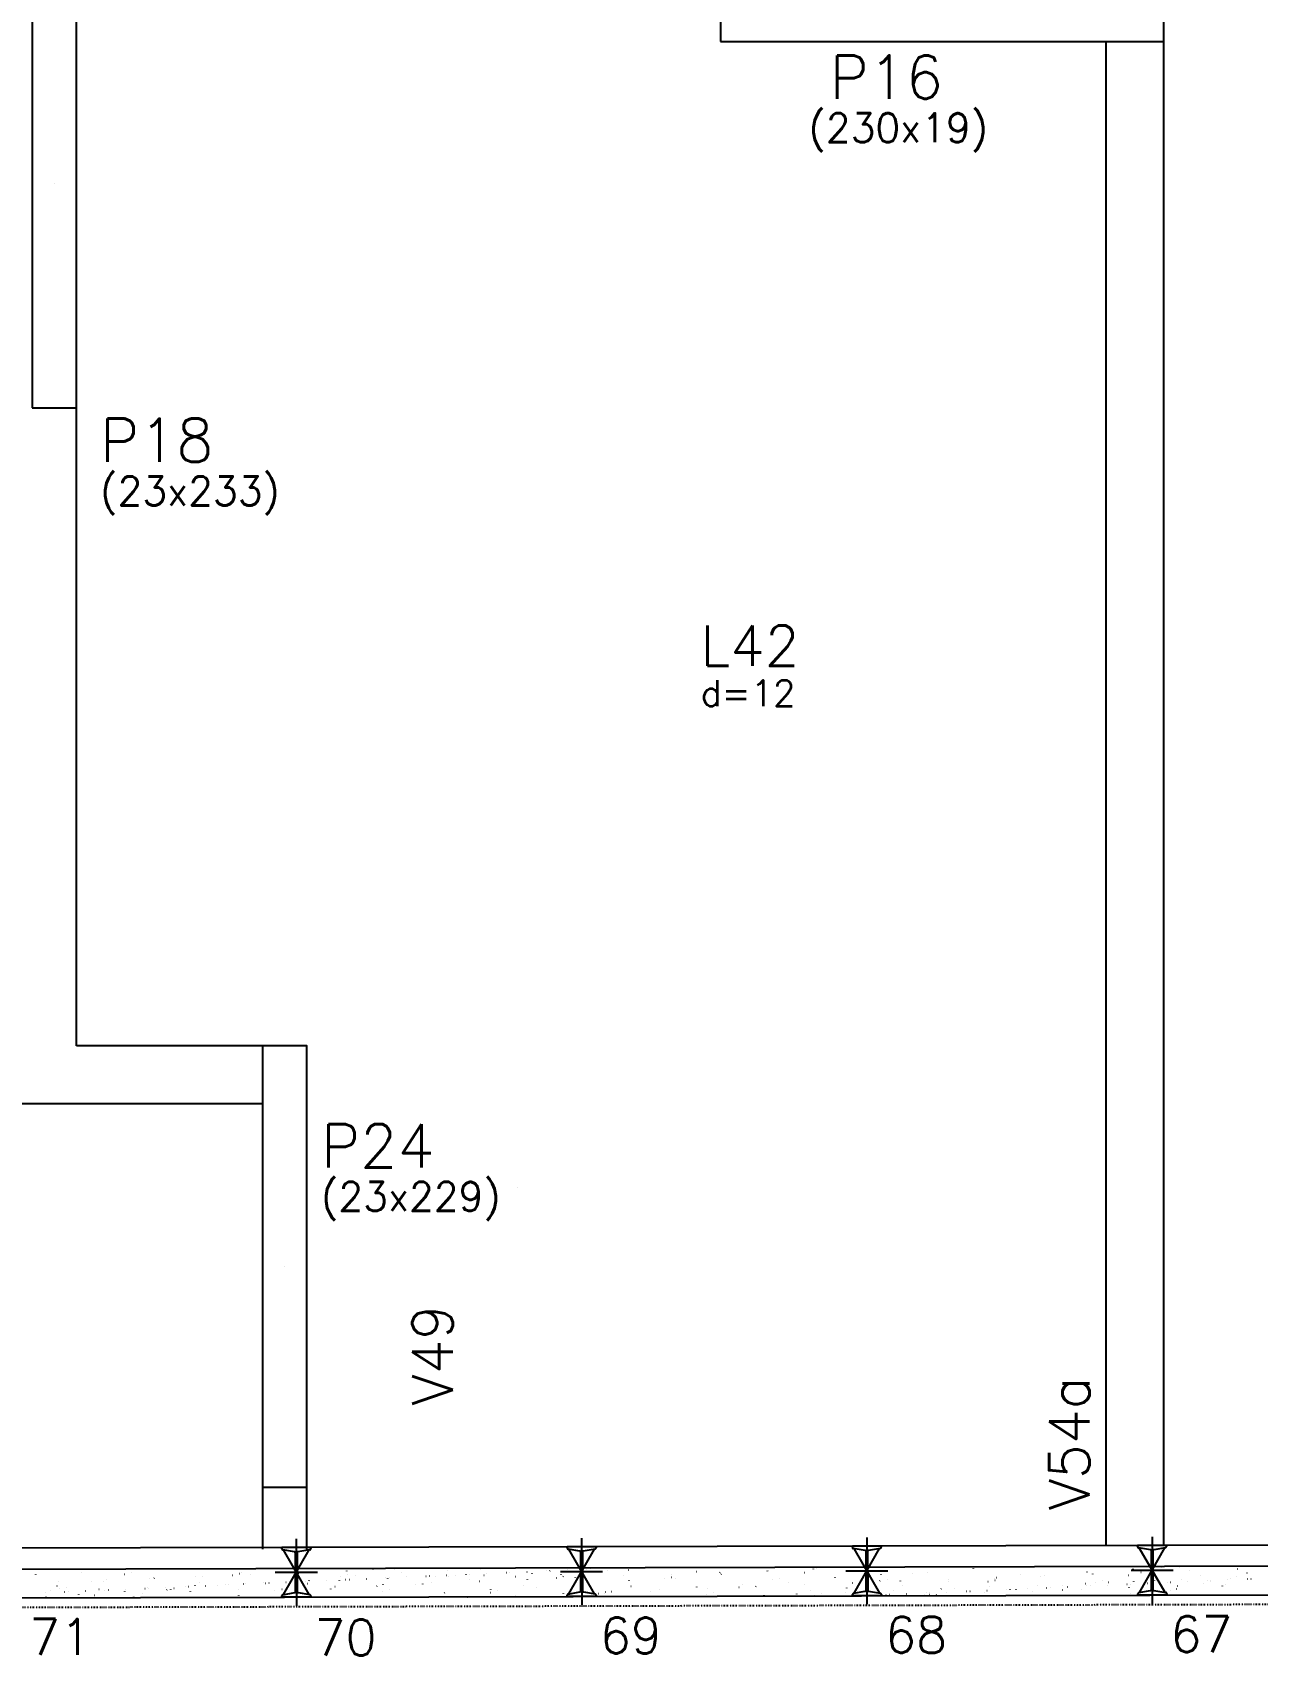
# Model space of a CAD drawing. Extents: x -40810 to 33675, y -2018 to 21213.
# Drawn here: x 25339 to 25974, y -372 to 470 of the extents above; entities that cross this region are included whole.
import ezdxf

# ---------------------------------------------------------------- set-up
doc = ezdxf.new("R2010")
doc.units = 0
doc.linetypes.add('ESTILO_TQS_0003', pattern=[1.5, 0.5, -0.4, 0.1, -0.5])
doc.layers.get('0').update_dxf_attribs({"color": 1, "lineweight": 9})
for name, color, linetype in [('1', 5, 'Continuous'), ('12', 3, 'Continuous'), ('13', 7, 'Continuous'), ('19', 5, 'Continuous'), ('24', 5, 'ESTILO_TQS_0003'), ('242', 3, 'Continuous'), ('3', 2, 'Continuous'), ('49', 20, 'Continuous'), ('51', 6, 'Continuous'), ('52', 21, 'Continuous'), ('8', 5, 'Continuous'), ('9', 3, 'Continuous')]:
    doc.layers.add(name, color=color, linetype=linetype)
doc.styles.get("Standard").update_dxf_attribs({"font": 'romans.shx', "width": 0.8})

# ---------------------------------------------------------------- blocks, each defined once
blk = doc.blocks.new('_H9EFD498501-001')
for p, q in [((2076.325411, 194.441121), (2076.3352, 194.515479)), ((2100.163827, 195.43307), (2100.173617, 195.507428)), ((2122.437876, 194.754505), (2122.511099, 194.770738)), ((2126.098986, 195.566154), (2126.172209, 195.582387)), ((2162.779455, 193.656824), (2162.825112, 193.716326)), ((2178.419204, 194.274709), (2178.492426, 194.290942)), ((2182.080314, 195.086358), (2182.153536, 195.102591)), ((2183.192021, 195.819017), (2183.201811, 195.893376)), ((2187.746494, 194.568813), (2187.792151, 194.628315)), ((2207.103858, 197.368654), (2207.113648, 197.443012)), ((2212.713533, 195.480802), (2212.75919, 195.540304)), ((2234.400532, 193.794913), (2234.473754, 193.811146)), ((2237.680572, 196.392792), (2237.726229, 196.452293)), ((2238.061642, 194.606561), (2238.134864, 194.622794)), ((2242.205589, 193.874566), (2242.215378, 193.948925)), ((2251.241638, 197.528496), (2251.31486, 197.544729)), ((2262.647611, 197.304781), (2262.693268, 197.364282)), ((2266.117426, 195.424202), (2266.127215, 195.498561)), ((2278.742651, 193.774469), (2278.81758, 193.777741)), ((2280.615866, 193.856255), (2280.690795, 193.859527)), ((2289.457443, 194.242287), (2289.532372, 194.245558)), ((2289.955842, 196.416151), (2289.965631, 196.490509)), ((2294.04297, 194.126765), (2294.116192, 194.142998)), ((2299.572806, 194.683933), (2299.647735, 194.687205)), ((2301.446022, 194.76572), (2301.52095, 194.768991)), ((2307.222966, 197.0487), (2307.296188, 197.064933)), ((2308.837807, 194.249636), (2308.883464, 194.309137)), ((2310.287599, 195.151751), (2310.362527, 195.155023)), ((2320.402962, 195.593398), (2320.47789, 195.596669)), ((2322.276177, 195.675184), (2322.351106, 195.678455)), ((2331.117754, 196.061215), (2331.192683, 196.064487)), ((2333.804846, 195.161625), (2333.850503, 195.221127)), ((2341.233117, 196.502862), (2341.308046, 196.506133)), ((2343.106333, 196.584648), (2343.181261, 196.58792)), ((2348.969409, 194.4717), (2348.979199, 194.546058)), ((2351.947909, 196.97068), (2352.022838, 196.973951)), ((2358.771885, 196.073614), (2358.817542, 196.133116)), ((2362.063273, 197.412326), (2362.138201, 197.415597)), ((2363.204294, 196.568904), (2363.277516, 196.585137)), ((2363.936488, 197.494112), (2364.011417, 197.497384)), ((2372.778065, 197.880144), (2372.852993, 197.883415)), ((2372.984036, 196.802099), (2372.993825, 196.876457)), ((2381.341925, 193.861775), (2381.387583, 193.921276)), ((2383.738924, 196.985603), (2383.784581, 197.045105)), ((2406.308965, 194.773764), (2406.354622, 194.833265)), ((2408.705963, 197.897593), (2408.75162, 197.957094)), ((2419.185622, 196.089108), (2419.258844, 196.105341)), ((2431.276004, 195.685753), (2431.321661, 195.745254)), ((2431.997603, 194.857648), (2432.007393, 194.932006)), ((2455.909441, 196.407284), (2455.91923, 196.481642)), ((2456.243043, 196.597742), (2456.2887, 196.657244)), ((2475.16695, 195.609312), (2475.240172, 195.625545)), ((2479.747857, 197.399232), (2479.757646, 197.473591)), ((2481.210082, 197.509731), (2481.255739, 197.569233)), ((2506.177121, 198.42172), (2506.222778, 198.481222)), ((2514.923008, 194.462833), (2514.932797, 194.537191)), ((2531.148278, 195.129516), (2531.2215, 195.145749)), ((2538.761424, 195.454781), (2538.771214, 195.529139)), ((2562.776051, 197.78518), (2562.78584, 197.859539)), ((2587.129605, 194.64972), (2587.202828, 194.665953)), ((2599.790253, 193.917971), (2599.83591, 193.977473)), ((2604.336823, 198.464468), (2604.410045, 198.480701)), ((2621.789618, 195.840729), (2621.799408, 195.915087)), ((2624.757292, 194.829961), (2624.802949, 194.889462)), ((2643.110933, 194.169924), (2643.184156, 194.186157)), ((2645.701455, 197.390365), (2645.711245, 197.464724)), ((2649.724331, 195.74195), (2649.769988, 195.801451)), ((2660.31815, 197.984672), (2660.391373, 198.000905)), ((2663.979261, 198.79632), (2664.052483, 198.812553)), ((2669.539872, 198.382314), (2669.549661, 198.456672)), ((2674.69137, 196.653939), (2674.737027, 196.71344)), ((2680.803186, 193.896278), (2680.812975, 193.970636)), ((2699.658409, 197.565928), (2699.704066, 197.62543)), ((2704.715023, 195.445914), (2704.724812, 195.520272)), ((2084.134455, 186.041734), (2084.180112, 186.101235)), ((2087.412515, 188.616634), (2087.422304, 188.690993)), ((2087.878338, 190.920857), (2087.923995, 190.980358)), ((2088.389553, 187.206174), (2088.462775, 187.222407)), ((2091.271252, 185.589291), (2091.346181, 185.592563)), ((2092.050663, 188.017822), (2092.123885, 188.034055)), ((2093.144468, 185.671077), (2093.219396, 185.674349)), ((2101.986044, 186.057109), (2102.060973, 186.06038)), ((2105.230659, 190.939757), (2105.303881, 190.95599)), ((2109.101494, 186.953723), (2109.147151, 187.013224)), ((2111.427141, 190.947033), (2111.436931, 191.021392)), ((2112.101408, 186.498755), (2112.176336, 186.502027)), ((2112.845377, 191.832846), (2112.891034, 191.892347)), ((2113.974623, 186.580542), (2114.049552, 186.583813)), ((2122.587666, 185.680234), (2122.597455, 185.754593)), ((2122.8162, 186.966573), (2122.891128, 186.969845)), ((2132.931563, 187.40822), (2133.006492, 187.411491)), ((2134.068533, 187.865712), (2134.11419, 187.925213)), ((2134.804778, 187.490006), (2134.879707, 187.493277)), ((2135.338978, 192.49667), (2135.348768, 192.571028)), ((2137.812416, 192.744835), (2137.858073, 192.804336)), ((2143.646355, 187.876037), (2143.721284, 187.879309)), ((2144.370881, 186.726377), (2144.444103, 186.74261)), ((2146.426082, 186.672183), (2146.435871, 186.746541)), ((2148.031991, 187.538026), (2148.105213, 187.554259)), ((2153.761718, 188.317684), (2153.836647, 188.320955)), ((2155.634934, 188.39947), (2155.709863, 188.402742)), ((2156.638574, 185.653872), (2156.684231, 185.713374)), ((2159.035572, 188.777701), (2159.081229, 188.837203)), ((2159.177395, 193.488618), (2159.187184, 193.562977)), ((2161.211987, 190.459961), (2161.285209, 190.476194)), ((2164.476511, 188.785502), (2164.551439, 188.788773)), ((2170.440709, 189.002582), (2170.450498, 189.076941)), ((2174.591874, 189.227148), (2174.666803, 189.230419)), ((2176.465089, 189.308934), (2176.540018, 189.312206)), ((2181.605613, 186.565861), (2181.65127, 186.625363)), ((2184.002611, 189.68969), (2184.048268, 189.749192)), ((2185.306666, 189.694966), (2185.381595, 189.698237)), ((2194.352546, 190.552218), (2194.362335, 190.626577)), ((2195.422029, 190.136612), (2195.496958, 190.139884)), ((2197.295245, 190.218399), (2197.370173, 190.22167)), ((2200.352209, 186.246581), (2200.425431, 186.262814)), ((2204.013319, 187.05823), (2204.086541, 187.074463)), ((2206.136822, 190.60443), (2206.21175, 190.607702)), ((2206.572652, 187.477851), (2206.618309, 187.537352)), ((2208.96965, 190.601679), (2209.015307, 190.661181)), ((2216.252185, 191.046076), (2216.327113, 191.049348)), ((2217.193315, 189.980165), (2217.266537, 189.996398)), ((2218.1254, 191.127863), (2218.200329, 191.131134)), ((2218.190962, 191.544167), (2218.200751, 191.618525)), ((2226.966977, 191.513894), (2227.041906, 191.517166)), ((2229.454276, 187.058131), (2229.464065, 187.132489)), ((2231.539691, 188.38984), (2231.585348, 188.449341)), ((2233.936689, 191.513669), (2233.982347, 191.57317)), ((2237.08234, 191.955541), (2237.157269, 191.958812)), ((2238.955556, 192.037327), (2239.030484, 192.040598)), ((2247.797132, 192.423359), (2247.872061, 192.42663)), ((2253.366113, 188.607767), (2253.375903, 188.682126)), ((2256.333537, 185.766785), (2256.406759, 185.783018)), ((2256.50673, 189.301829), (2256.552387, 189.36133)), ((2257.912496, 192.865005), (2257.987424, 192.868276)), ((2258.903728, 192.425658), (2258.949386, 192.485159)), ((2259.785711, 192.946791), (2259.86064, 192.950063)), ((2259.994647, 186.578434), (2260.067869, 186.594667)), ((2268.627288, 193.332823), (2268.702216, 193.336094)), ((2273.174643, 189.500369), (2273.247865, 189.516602)), ((2277.204529, 189.599716), (2277.214319, 189.674074)), ((2281.473769, 190.213818), (2281.519426, 190.27332)), ((2283.870767, 193.337647), (2283.916425, 193.397148)), ((2290.38186, 193.315117), (2290.455082, 193.33135)), ((2301.219156, 191.930115), (2301.228945, 192.004473)), ((2306.440808, 191.125807), (2306.486465, 191.185309)), ((2312.314865, 185.286989), (2312.388087, 185.303222)), ((2312.379681, 186.663316), (2312.38947, 186.737674)), ((2315.975975, 186.098638), (2316.049197, 186.114871)), ((2325.130993, 193.479751), (2325.140783, 193.55411)), ((2329.155971, 189.020573), (2329.229193, 189.036805)), ((2331.407847, 192.037796), (2331.453505, 192.097298)), ((2336.218097, 187.655264), (2336.227886, 187.729623)), ((2346.363188, 192.835321), (2346.43641, 192.851554)), ((2350.024298, 193.646969), (2350.09752, 193.663202)), ((2356.374886, 192.949786), (2356.420544, 193.009287)), ((2360.232723, 189.985664), (2360.242513, 190.060022)), ((2371.957302, 185.618842), (2372.030525, 185.635075)), ((2375.086902, 185.710069), (2375.132559, 185.769571)), ((2384.144561, 191.5353), (2384.15435, 191.609658)), ((2385.137299, 188.540776), (2385.210521, 188.557009)), ((2395.231664, 185.710813), (2395.241454, 185.785171)), ((2400.053941, 186.622058), (2400.099598, 186.68156)), ((2402.344516, 192.355525), (2402.417738, 192.371758)), ((2406.005626, 193.167173), (2406.078848, 193.183406)), ((2407.982977, 192.527248), (2407.992766, 192.601607)), ((2419.246291, 188.041212), (2419.25608, 188.115571)), ((2425.02098, 187.534047), (2425.066637, 187.593549)), ((2441.118626, 188.06098), (2441.191849, 188.077213)), ((2443.158128, 189.590849), (2443.167917, 189.665207)), ((2449.988019, 188.446037), (2450.033676, 188.505538)), ((2458.325844, 191.875729), (2458.399066, 191.891962)), ((2461.986954, 192.687377), (2462.060176, 192.70361)), ((2466.996544, 190.582797), (2467.006334, 190.657155)), ((2474.955058, 189.358026), (2475.000715, 189.417527)), ((2478.259858, 186.096761), (2478.269648, 186.171119)), ((2491.011171, 192.913196), (2491.02096, 192.987555)), ((2496.178214, 185.390892), (2496.223871, 185.450393)), ((2497.099954, 187.581184), (2497.173177, 187.597417)), ((2499.922097, 190.270015), (2499.967754, 190.329516)), ((2502.171695, 187.646397), (2502.181485, 187.720756)), ((2514.307171, 191.395932), (2514.380394, 191.412165)), ((2517.968282, 192.207581), (2518.041504, 192.223814)), ((2521.145253, 186.302881), (2521.19091, 186.362382)), ((2524.889136, 191.182004), (2524.934793, 191.241505)), ((2526.010112, 188.638346), (2526.019901, 188.712704)), ((2546.112292, 187.21487), (2546.157949, 187.274372)), ((2548.961647, 185.468351), (2549.036576, 185.471622)), ((2549.856175, 192.093993), (2549.901832, 192.153495)), ((2550.024738, 190.968745), (2550.034528, 191.043103)), ((2553.081282, 187.101388), (2553.154504, 187.117621)), ((2559.077011, 185.909997), (2559.151939, 185.913268)), ((2560.950226, 185.991783), (2561.025155, 185.995055)), ((2561.185263, 185.701946), (2561.195052, 185.776304)), ((2569.791803, 186.377815), (2569.866731, 186.381086)), ((2570.288499, 190.916136), (2570.361722, 190.932369)), ((2571.079331, 188.126859), (2571.124988, 188.186361)), ((2573.936575, 192.518381), (2573.946365, 192.59274)), ((2573.949609, 191.727785), (2574.022832, 191.744018)), ((2574.823214, 193.005982), (2574.868871, 193.065484)), ((2579.907166, 186.819461), (2579.982095, 186.822733)), ((2581.780382, 186.901247), (2581.85531, 186.904519)), ((2585.023679, 186.693895), (2585.033469, 186.768253)), ((2590.621958, 187.287279), (2590.696887, 187.29055)), ((2593.649372, 185.91502), (2593.695029, 185.974521)), ((2596.04637, 189.038848), (2596.092027, 189.09835)), ((2597.774992, 193.51033), (2597.784781, 193.584688)), ((2600.737322, 187.728925), (2600.81225, 187.732197)), ((2602.610537, 187.810712), (2602.685466, 187.813983)), ((2609.038306, 189.024294), (2609.048095, 189.098652)), ((2609.06261, 186.621592), (2609.135832, 186.637825)), ((2611.452114, 188.196743), (2611.527042, 188.200015)), ((2618.616411, 186.827009), (2618.662068, 186.88651)), ((2621.013409, 189.950838), (2621.059067, 190.010339)), ((2621.567477, 188.63839), (2621.642406, 188.641661)), ((2623.440692, 188.720176), (2623.515621, 188.723447)), ((2626.269827, 190.43634), (2626.343049, 190.452573)), ((2629.930937, 191.247989), (2630.004159, 191.264222)), ((2632.282269, 189.106207), (2632.357198, 189.109479)), ((2632.950143, 190.57393), (2632.959932, 190.648288)), ((2642.397632, 189.547854), (2642.472561, 189.551125)), ((2643.58345, 187.738998), (2643.629107, 187.798499)), ((2644.270848, 189.62964), (2644.345776, 189.632912)), ((2645.980448, 190.862827), (2646.026106, 190.922328)), ((2653.112425, 190.015672), (2653.187353, 190.018943)), ((2656.788559, 191.565878), (2656.798349, 191.640237)), ((2663.227788, 190.457318), (2663.302716, 190.460589)), ((2665.043938, 186.141796), (2665.11716, 186.158029)), ((2665.101003, 190.539104), (2665.175932, 190.542376)), ((2668.051873, 187.079842), (2668.061663, 187.154201)), ((2668.550489, 188.650987), (2668.596146, 188.710489)), ((2670.947487, 191.774816), (2670.993145, 191.834317)), ((2673.94258, 190.925136), (2674.017509, 190.928407)), ((2682.251155, 189.956544), (2682.324377, 189.972777)), ((2684.057943, 191.366782), (2684.132872, 191.370054)), ((2685.912265, 190.768193), (2685.985487, 190.784426)), ((2685.931159, 191.448569), (2686.006087, 191.45184)), ((2691.96371, 188.629479), (2691.9735, 188.703837)), ((2693.517528, 189.562976), (2693.563185, 189.622478)), ((2694.772735, 191.8346), (2694.847664, 191.837872)), ((2695.914527, 192.686805), (2695.960184, 192.746306)), ((2699.092261, 193.690128), (2699.165483, 193.70636)), ((2704.888099, 192.276246), (2704.963027, 192.279518)), ((2706.761314, 192.358033), (2706.836243, 192.361304)), ((2074.748099, 182.460251), (2074.748099, 182.460251)), ((2074.748099, 182.460251), (2074.748099, 182.460251)), ((2081.155889, 185.147645), (2081.230818, 185.150916)), ((2081.398724, 182.476459), (2081.398724, 182.476459)), ((2081.398724, 182.476459), (2081.398724, 182.476459)), ((2081.737457, 182.917905), (2081.783114, 182.977406)), ((2086.605816, 182.489149), (2086.605816, 182.489149)), ((2098.463532, 182.518048), (2098.463532, 182.518048)), ((2098.463532, 182.518048), (2098.463532, 182.518048)), ((2098.463532, 182.518048), (2098.463532, 182.518048)), ((2098.675828, 184.130598), (2098.685618, 184.204957)), ((2105.711435, 182.535712), (2105.711435, 182.535712)), ((2105.711435, 182.535712), (2105.711435, 182.535712)), ((2106.704496, 183.829894), (2106.750153, 183.889396)), ((2110.321249, 182.546947), (2110.321249, 182.546947)), ((2110.321249, 182.546947), (2110.321249, 182.546947)), ((2110.321249, 182.546947), (2110.321249, 182.546947)), ((2122.178965, 182.575846), (2122.178965, 182.575846)), ((2122.178965, 182.575846), (2122.178965, 182.575846)), ((2125.687613, 182.584397), (2125.687613, 182.584397)), ((2125.687613, 182.584397), (2125.687613, 182.584397)), ((2127.163664, 182.911629), (2127.236886, 182.927862)), ((2130.024147, 182.594965), (2130.024147, 182.594965)), ((2130.024147, 182.594965), (2130.024147, 182.594965)), ((2131.671535, 184.741883), (2131.717192, 184.801385)), ((2134.036682, 182.604744), (2134.036682, 182.604744)), ((2134.036682, 182.604744), (2134.036682, 182.604744)), ((2145.894398, 182.633643), (2145.894398, 182.633643)), ((2154.336859, 182.654218), (2154.336859, 182.654218)), ((2154.336859, 182.654218), (2154.336859, 182.654218)), ((2157.752114, 182.662542), (2157.752114, 182.662542)), ((2169.609831, 182.69144), (2169.609831, 182.69144)), ((2169.609831, 182.69144), (2169.609831, 182.69144)), ((2169.609831, 182.69144), (2169.609831, 182.69144)), ((2178.64957, 182.713471), (2178.64957, 182.713471)), ((2178.64957, 182.713471), (2178.64957, 182.713471)), ((2181.467547, 182.720339), (2181.467547, 182.720339)), ((2181.467547, 182.720339), (2181.467547, 182.720339)), ((2181.601233, 183.735783), (2181.611023, 183.810142)), ((2184.479469, 182.72768), (2184.479469, 182.72768)), ((2184.479469, 182.72768), (2184.479469, 182.72768)), ((2184.479469, 182.72768), (2184.479469, 182.72768)), ((2193.325264, 182.749238), (2193.325264, 182.749238)), ((2193.325264, 182.749238), (2193.325264, 182.749238)), ((2202.962282, 182.772724), (2202.962282, 182.772724)), ((2202.962282, 182.772724), (2202.962282, 182.772724)), ((2205.18298, 182.778137), (2205.18298, 182.778137)), ((2205.439649, 184.727732), (2205.449439, 184.80209)), ((2217.040697, 182.807035), (2217.040697, 182.807035)), ((2227.274994, 182.831978), (2227.274994, 182.831978)), ((2227.274994, 182.831978), (2227.274994, 182.831978)), ((2228.898413, 182.835934), (2228.898413, 182.835934)), ((2228.898413, 182.835934), (2228.898413, 182.835934)), ((2228.898413, 182.835934), (2228.898413, 182.835934)), ((2240.75613, 182.864833), (2240.75613, 182.864833)), ((2240.75613, 182.864833), (2240.75613, 182.864833)), ((2240.75613, 182.864833), (2240.75613, 182.864833)), ((2243.271325, 182.870963), (2243.271325, 182.870963)), ((2243.271325, 182.870963), (2243.271325, 182.870963)), ((2243.271325, 182.870963), (2243.271325, 182.870963)), ((2251.587705, 182.891231), (2251.587705, 182.891231)), ((2251.587705, 182.891231), (2251.587705, 182.891231)), ((2252.613846, 182.893731), (2252.613846, 182.893731)), ((2252.613846, 182.893731), (2252.613846, 182.893731)), ((2264.471563, 182.92263), (2264.471563, 182.92263)), ((2264.471563, 182.92263), (2264.471563, 182.92263)), ((2275.900417, 182.950484), (2275.900417, 182.950484)), ((2275.900417, 182.950484), (2275.900417, 182.950484)), ((2276.329279, 182.951529), (2276.329279, 182.951529)), ((2288.186995, 182.980428), (2288.186995, 182.980428)), ((2288.186995, 182.980428), (2288.186995, 182.980428)), ((2288.186995, 182.980428), (2288.186995, 182.980428)), ((2288.467843, 185.11368), (2288.477633, 185.188038)), ((2300.044712, 183.009326), (2300.044712, 183.009326)), ((2300.044712, 183.009326), (2300.044712, 183.009326)), ((2300.044712, 183.009326), (2300.044712, 183.009326)), ((2300.213128, 183.009737), (2300.231442, 183.033603)), ((2300.213128, 183.009737), (2300.213128, 183.009737)), ((2302.063181, 183.014246), (2302.063181, 183.014246)), ((2302.063181, 183.014246), (2302.063181, 183.014246)), ((2302.063181, 183.014246), (2302.063181, 183.014246)), ((2311.902428, 183.038225), (2311.902428, 183.038225)), ((2311.902428, 183.038225), (2311.902428, 183.038225)), ((2323.760145, 183.067124), (2323.760145, 183.067124)), ((2323.760145, 183.067124), (2323.760145, 183.067124)), ((2324.52584, 183.06899), (2324.52584, 183.06899)), ((2325.152824, 183.886091), (2325.198481, 183.945592)), ((2335.617861, 183.096022), (2335.617861, 183.096022)), ((2347.475578, 183.124921), (2347.475578, 183.124921)), ((2347.475578, 183.124921), (2347.475578, 183.124921)), ((2347.475578, 183.124921), (2347.475578, 183.124921)), ((2347.481411, 183.169228), (2347.4912, 183.243587)), ((2348.838552, 183.128243), (2348.838552, 183.128243)), ((2350.119863, 184.79808), (2350.16552, 184.857581)), ((2359.333294, 183.15382), (2359.333294, 183.15382)), ((2359.333294, 183.15382), (2359.333294, 183.15382)), ((2359.333294, 183.15382), (2359.333294, 183.15382)), ((2360.855037, 183.157529), (2360.855037, 183.157529)), ((2360.855037, 183.157529), (2360.855037, 183.157529)), ((2360.855037, 183.157529), (2360.855037, 183.157529)), ((2368.296192, 184.807193), (2368.369415, 184.823426)), ((2371.191011, 183.182719), (2371.191011, 183.182719)), ((2371.191011, 183.182719), (2371.191011, 183.182719)), ((2371.393248, 184.718865), (2371.403037, 184.793223)), ((2373.151263, 183.187496), (2373.151263, 183.187496)), ((2383.048727, 183.211617), (2383.048727, 183.211617)), ((2383.048727, 183.211617), (2383.048727, 183.211617)), ((2394.906443, 183.240516), (2394.906443, 183.240516)), ((2397.463975, 183.246749), (2397.463975, 183.246749)), ((2406.76416, 183.269415), (2406.76416, 183.269415)), ((2418.621876, 183.298313), (2418.621876, 183.298313)), ((2418.621876, 183.298313), (2418.621876, 183.298313)), ((2418.621876, 183.298313), (2418.621876, 183.298313)), ((2419.646892, 183.300812), (2419.646892, 183.300812)), ((2419.646892, 183.300812), (2419.646892, 183.300812)), ((2419.646892, 183.300812), (2419.646892, 183.300812)), ((2421.776687, 183.306002), (2421.776687, 183.306002)), ((2424.27752, 184.327397), (2424.350743, 184.34363)), ((2427.93863, 185.139046), (2428.011853, 185.155279)), ((2430.479593, 183.327212), (2430.479593, 183.327212)), ((2430.479593, 183.327212), (2430.479593, 183.327212)), ((2430.479593, 183.327212), (2430.479593, 183.327212)), ((2442.337309, 183.356111), (2442.337309, 183.356111)), ((2442.337309, 183.356111), (2442.337309, 183.356111)), ((2446.089398, 183.365255), (2446.089398, 183.365255)), ((2446.089398, 183.365255), (2446.089398, 183.365255)), ((2446.089398, 183.365255), (2446.089398, 183.365255)), ((2446.244136, 183.566913), (2446.289793, 183.626415)), ((2454.195026, 183.38501), (2454.195026, 183.38501)), ((2454.245232, 183.766362), (2454.255021, 183.84072)), ((2466.052742, 183.413908), (2466.052742, 183.413908)), ((2470.40211, 183.424508), (2470.40211, 183.424508)), ((2470.40211, 183.424508), (2470.40211, 183.424508)), ((2470.40211, 183.424508), (2470.40211, 183.424508)), ((2471.211175, 184.478903), (2471.256832, 184.538404)), ((2477.910459, 183.442807), (2477.910459, 183.442807)), ((2477.910459, 183.442807), (2477.910459, 183.442807)), ((2477.910459, 183.442807), (2477.910459, 183.442807)), ((2478.438748, 183.444094), (2478.438748, 183.444094)), ((2478.438748, 183.444094), (2478.438748, 183.444094)), ((2478.438748, 183.444094), (2478.438748, 183.444094)), ((2480.258848, 183.847601), (2480.33207, 183.863834)), ((2483.919958, 184.659249), (2483.99318, 184.675482)), ((2489.768175, 183.471706), (2489.768175, 183.471706)), ((2489.768175, 183.471706), (2489.768175, 183.471706)), ((2489.768175, 183.471706), (2489.768175, 183.471706)), ((2494.714822, 183.483761), (2494.714822, 183.483761)), ((2494.714822, 183.483761), (2494.714822, 183.483761)), ((2494.714822, 183.483761), (2494.714822, 183.483761)), ((2501.625891, 183.500604), (2501.625891, 183.500604)), ((2501.625891, 183.500604), (2501.625891, 183.500604)), ((2504.026871, 183.506456), (2504.026871, 183.506456)), ((2504.026871, 183.506456), (2504.026871, 183.506456)), ((2507.301337, 183.649422), (2507.376265, 183.652694)), ((2513.483608, 183.529503), (2513.483608, 183.529503)), ((2513.483608, 183.529503), (2513.483608, 183.529503)), ((2517.4167, 184.091068), (2517.491628, 184.09434)), ((2519.027533, 183.543014), (2519.027533, 183.543014)), ((2519.027533, 183.543014), (2519.027533, 183.543014)), ((2519.027533, 183.543014), (2519.027533, 183.543014)), ((2519.289915, 184.172855), (2519.364844, 184.176126)), ((2525.341324, 183.558402), (2525.341324, 183.558402)), ((2528.131492, 184.558886), (2528.206421, 184.562158)), ((2537.199041, 183.587301), (2537.199041, 183.587301)), ((2537.199041, 183.587301), (2537.199041, 183.587301)), ((2537.199041, 183.587301), (2537.199041, 183.587301)), ((2537.230604, 183.587377), (2537.230604, 183.587377)), ((2537.273426, 184.15231), (2537.283215, 184.226668)), ((2538.246855, 185.000533), (2538.321784, 185.003804)), ((2539.901286, 184.179453), (2539.974508, 184.195686)), ((2540.120071, 185.082319), (2540.194999, 185.08559)), ((2543.340245, 183.602267), (2543.340245, 183.602267)), ((2543.340245, 183.602267), (2543.340245, 183.602267)), ((2543.715294, 184.091041), (2543.760951, 184.150543)), ((2549.056757, 183.616199), (2549.056757, 183.616199)), ((2549.056757, 183.616199), (2549.056757, 183.616199)), ((2549.056757, 183.616199), (2549.056757, 183.616199)), ((2560.914474, 183.645098), (2560.914474, 183.645098)), ((2560.914474, 183.645098), (2560.914474, 183.645098)), ((2567.652956, 183.66152), (2567.652956, 183.66152)), ((2567.652956, 183.66152), (2567.652956, 183.66152)), ((2568.682333, 185.00303), (2568.72799, 185.062532)), ((2572.77219, 183.673997), (2572.77219, 183.673997)), ((2572.77219, 183.673997), (2572.77219, 183.673997)), ((2584.629907, 183.702895), (2584.629907, 183.702895)), ((2591.965668, 183.720774), (2591.965668, 183.720774)), ((2591.965668, 183.720774), (2591.965668, 183.720774)), ((2596.02246, 183.73066), (2596.02246, 183.73066)), ((2596.02246, 183.73066), (2596.02246, 183.73066)), ((2596.487623, 183.731794), (2596.487623, 183.731794)), ((2608.345339, 183.760693), (2608.345339, 183.760693)), ((2608.345339, 183.760693), (2608.345339, 183.760693)), ((2608.345339, 183.760693), (2608.345339, 183.760693)), ((2616.27838, 183.780027), (2616.27838, 183.780027)), ((2616.27838, 183.780027), (2616.27838, 183.780027)), ((2620.203056, 183.789592), (2620.20862, 183.831853)), ((2620.203056, 183.789592), (2620.203056, 183.789592)), ((2620.203056, 183.789592), (2620.203056, 183.789592)), ((2632.060772, 183.81849), (2632.060772, 183.81849)), ((2632.060772, 183.81849), (2632.060772, 183.81849)), ((2640.591091, 183.83928), (2640.591091, 183.83928)), ((2640.591091, 183.83928), (2640.591091, 183.83928)), ((2643.918489, 183.847389), (2643.918489, 183.847389)), ((2644.037247, 184.749443), (2644.047036, 184.823802)), ((2654.814316, 183.873943), (2654.814316, 183.873943)), ((2654.814316, 183.873943), (2654.814316, 183.873943)), ((2655.776205, 183.876288), (2655.776205, 183.876288)), ((2664.903803, 183.898533), (2664.903803, 183.898533)), ((2664.903803, 183.898533), (2664.903803, 183.898533)), ((2667.633922, 183.905186), (2667.633922, 183.905186)), ((2667.633922, 183.905186), (2667.633922, 183.905186)), ((2667.633922, 183.905186), (2667.633922, 183.905186)), ((2679.491638, 183.934085), (2679.491638, 183.934085)), ((2679.491638, 183.934085), (2679.491638, 183.934085)), ((2679.491638, 183.934085), (2679.491638, 183.934085)), ((2689.216515, 183.957786), (2689.216515, 183.957786)), ((2689.216515, 183.957786), (2689.216515, 183.957786)), ((2691.349355, 183.962984), (2691.349355, 183.962984)), ((2691.349355, 183.962984), (2691.349355, 183.962984)), ((2703.207071, 183.991883), (2703.207071, 183.991883)), ((2703.207071, 183.991883), (2703.207071, 183.991883))]:
    blk.add_line(p, q)

msp = doc.modelspace()

# ---------------------------------------------------------------- linework, layer by layer
at = {"linetype": 'Continuous', "ltscale": 30}
for points in [[(25925.629, 465.086), (25925.629, 484.086), (25925.629, 574.586), (26476.129, 574.586), (26476.129, 593.586), (25925.629, 593.586), (25925.629, 684.086), (25906.629, 684.086), (25906.629, 584.086), (25906.629, 484.086), (25810.629, 584.086), (25714.629, 484.086), (25714.629, 498.586), (25714.629, 508.086), (25695.629, 508.086), (25361.629, 508.086), (25361.629, 275.086), (25361.629, -55.914), (25458.129, -55.914), (25481.129, -55.914), (25481.129, -284.914), (25481.129, -316.107), (25925.629, -315.023)], [(25925.629, 465.086), (25925.629, 484.086), (25925.629, 574.586), (26476.129, 574.586), (26476.129, 593.586), (25925.629, 593.586), (25925.629, 684.086), (25906.629, 684.086), (25906.629, 584.086), (25906.629, 484.086), (25810.629, 584.086), (25714.629, 484.086), (25714.629, 498.586), (25714.629, 508.086), (25695.629, 508.086), (25361.629, 508.086), (25361.629, 275.086), (25361.629, -55.914), (25458.129, -55.914), (25481.129, -55.914), (25481.129, -284.914), (25481.129, -316.107), (25925.629, -315.023)], [(25925.629, 465.086), (25925.629, 484.086), (25925.629, 574.586), (26476.129, 574.586), (26476.129, 593.586), (25925.629, 593.586), (25925.629, 684.086), (25906.629, 684.086), (25906.629, 584.086), (25906.629, 484.086), (25810.629, 584.086), (25714.629, 484.086), (25714.629, 498.586), (25714.629, 508.086), (25695.629, 508.086), (25361.629, 508.086), (25361.629, 275.086), (25361.629, -55.914), (25458.129, -55.914), (25481.129, -55.914), (25481.129, -284.914), (25481.129, -316.107), (25925.629, -315.023)], [(25925.629, 465.086), (25925.629, 484.086), (25925.629, 574.586), (26476.129, 574.586), (26476.129, 593.586), (25925.629, 593.586), (25925.629, 684.086), (25906.629, 684.086), (25906.629, 584.086), (25906.629, 484.086), (25810.629, 584.086), (25714.629, 484.086), (25714.629, 498.586), (25714.629, 508.086), (25695.629, 508.086), (25361.629, 508.086), (25361.629, 275.086), (25361.629, -55.914), (25458.129, -55.914), (25481.129, -55.914), (25481.129, -284.914), (25481.129, -316.107), (25925.629, -315.023)], [(26607.129, 564.086), (26476.129, 564.086), (26476.129, 574.586), (25925.629, 574.586), (25925.629, 484.086), (25925.629, 465.086), (25925.629, -315.023), (26184.58, -314.392), (26184.58, -155.537), (26184.58, -56.037), (26184.58, -40.537), (26607.129, -40.537)]]:
    msp.add_lwpolyline(points, close=True, dxfattribs=at)
at = {"layer": '1'}
for points in [[(25895.629, 465.086), (25895.629, -315.096)], [(25925.629, -315.023), (25925.629, 465.086)], [(25361.629, -55.914), (25361.629, 275.086)], [(25458.129, -55.914), (25361.629, -55.914)], [(24915.129, -85.914), (25352.129, -85.914)], [(25352.129, -85.914), (25458.129, -85.914)], [(25458.129, -284.914), (25458.129, -317.163)], [(25481.129, -317.107), (25481.129, -284.914)]]:
    msp.add_lwpolyline(points, dxfattribs=at)
at = {"layer": '24'}
msp.add_line((27261.131, -342.823), (23697.691, -351.446), dxfattribs=at)
at = {"layer": '242'}
for p, q in [((25350.129, 391.586), (25350.129, 391.586)), ((25590.491, -129.458), (25590.491, -129.458)), ((25469.629, -170.414), (25469.629, -170.414))]:
    msp.add_line(p, q, dxfattribs=at)
at = {"layer": '3'}
for points in [[(25338.629, 275.086), (25361.629, 275.086), (25361.629, 508.086), (25338.629, 508.086), (25338.629, 275.086)], [(25695.629, 465.086), (25925.629, 465.086), (25925.629, 484.086), (25695.629, 484.086), (25695.629, 465.086)], [(25458.129, -284.914), (25481.129, -284.914), (25481.129, -55.914), (25458.129, -55.914), (25458.129, -284.914)]]:
    msp.add_lwpolyline(points, dxfattribs=at)
at = {"layer": '49', "linetype": 'Continuous'}
for p, q in [((24485.554, -318.533), (27230.992, -311.842)), ((24485.58, -329.533), (27241.041, -322.818)), ((24485.617, -344.533), (27256.109, -337.781))]:
    msp.add_line(p, q, dxfattribs=at)
at = {"layer": '51'}
for p, q in [((25623.618, -311.437), (25623.702, -346.134)), ((25771.611, -311.079), (25771.695, -345.776)), ((25919.607, -310.72), (25919.691, -345.418)), ((25468.119, -316.162), (25483.119, -316.126)), ((25468.121, -316.916), (25468.119, -316.162)), ((25474.748, -318.573), (25468.605, -317.523)), ((25482.322, -340.7), (25468.979, -317.587)), ((25469.035, -340.732), (25482.266, -317.555)), ((25475.281, -339.11), (25475.233, -319.181)), ((25475.608, -311.795), (25475.692, -346.492)), ((25476.02, -319.179), (25476.068, -339.107)), ((25482.639, -317.489), (25476.501, -318.569)), ((25483.119, -316.126), (25483.121, -316.88)), ((25616.128, -315.804), (25631.128, -315.767)), ((25616.13, -316.558), (25616.128, -315.804)), ((25622.758, -318.215), (25616.614, -317.165)), ((25630.331, -340.342), (25616.988, -317.229)), ((25617.044, -340.374), (25630.275, -317.197)), ((25623.29, -338.752), (25623.242, -318.822)), ((25624.029, -318.821), (25624.077, -338.749)), ((25630.648, -317.131), (25624.51, -318.211)), ((25631.128, -315.767), (25631.13, -316.521)), ((25764.122, -315.446), (25779.122, -315.409)), ((25764.124, -316.2), (25764.122, -315.446)), ((25770.751, -317.857), (25764.608, -316.807)), ((25778.325, -339.984), (25764.982, -316.871)), ((25765.038, -340.016), (25778.269, -316.839)), ((25771.284, -338.394), (25771.236, -318.464)), ((25772.023, -318.462), (25772.071, -338.39)), ((25778.642, -316.773), (25772.504, -317.853)), ((25779.122, -315.409), (25779.124, -316.163)), ((25912.118, -315.087), (25927.118, -315.051)), ((25912.119, -315.841), (25912.118, -315.087)), ((25918.747, -317.499), (25912.604, -316.449)), ((25926.321, -339.626), (25912.978, -316.513)), ((25913.034, -339.658), (25926.265, -316.481)), ((25919.28, -338.035), (25919.231, -318.106)), ((25920.018, -318.104), (25920.067, -338.032)), ((25926.638, -316.415), (25920.5, -317.494)), ((25927.118, -315.051), (25927.119, -315.805)), ((25760.744, -328.454), (25782.562, -328.401)), ((25908.74, -328.096), (25930.558, -328.043)), ((25464.741, -329.17), (25486.559, -329.117)), ((25612.751, -328.812), (25634.569, -328.759)), ((25468.182, -342.162), (25468.18, -341.408)), ((25483.182, -342.126), (25468.182, -342.162)), ((25468.661, -340.798), (25474.799, -339.719)), ((25476.552, -339.714), (25482.695, -340.764)), ((25483.18, -341.371), (25483.182, -342.126)), ((25616.191, -341.804), (25616.189, -341.05)), ((25631.191, -341.767), (25616.191, -341.804)), ((25616.671, -340.44), (25622.809, -339.36)), ((25624.562, -339.356), (25630.705, -340.406)), ((25631.189, -341.013), (25631.191, -341.767)), ((25764.185, -341.445), (25764.183, -340.691)), ((25779.185, -341.409), (25764.185, -341.445)), ((25764.664, -340.082), (25770.802, -339.002)), ((25772.555, -338.998), (25778.698, -340.048)), ((25779.183, -340.655), (25779.185, -341.409)), ((25912.181, -341.087), (25912.179, -340.333)), ((25927.18, -341.051), (25912.181, -341.087)), ((25912.66, -339.723), (25918.798, -338.644)), ((25920.551, -338.64), (25926.694, -339.689)), ((25927.179, -340.297), (25927.18, -341.051))]:
    msp.add_line(p, q, dxfattribs=at)
for centre, start, end in [((25468.746, -316.914), 180.138657, 256.999883), ((25474.608, -319.182), 0.138657, 76.999883), ((25476.645, -319.177), 103.277431, 180.138657), ((25482.496, -316.881), 283.277431, 0.138657), ((25616.755, -316.556), 180.138657, 256.999883), ((25622.617, -318.824), 0.138657, 76.999883), ((25624.654, -318.819), 103.277431, 180.138657), ((25630.505, -316.523), 283.277431, 0.138657), ((25764.749, -316.198), 180.138657, 256.999883), ((25770.611, -318.466), 0.138657, 76.999883), ((25772.648, -318.461), 103.277431, 180.138657), ((25778.499, -316.165), 283.277431, 0.138657), ((25912.744, -315.84), 180.138657, 256.999883), ((25918.606, -318.108), 0.138657, 76.999883), ((25920.643, -318.103), 103.277431, 180.138657), ((25926.494, -315.807), 283.277431, 0.138657), ((25468.805, -341.406), 103.277431, 180.138657), ((25474.656, -339.11), 283.277509, 0.243653), ((25476.693, -339.105), 180.138657, 256.999883), ((25482.555, -341.373), 0.138657, 76.999883), ((25616.814, -341.048), 103.277431, 180.138657), ((25622.665, -338.752), 283.277509, 0.243653), ((25624.702, -338.747), 180.138657, 256.999883), ((25630.564, -341.015), 0.138657, 76.999883), ((25764.808, -340.69), 103.277431, 180.138657), ((25770.659, -338.394), 283.277509, 0.243653), ((25772.696, -338.389), 180.138657, 256.999883), ((25778.558, -340.657), 0.138657, 76.999883), ((25912.804, -340.332), 103.277431, 180.138657), ((25918.655, -338.036), 283.277509, 0.243653), ((25920.692, -338.031), 180.138657, 256.999883), ((25926.554, -340.298), 0.138657, 76.999883)]:
    msp.add_arc(centre, 0.625, start, end, dxfattribs=at)

# ---------------------------------------------------------------- block references
at = {"layer": '19'}
msp.add_blockref('_H9EFD498501-001', (23264.129, -524.914), dxfattribs=at)

# ---------------------------------------------------------------- texts
at = {"layer": '12'}
for s, p in [('(230x19)', (25741.349, 412.884)), ('(23x233)', (25373.879, 224.461)), ('(23x229)', (25488.483, -141.636))]:
    msp.add_text(s, height=15, dxfattribs=at).set_placement(p)
at = {"layer": '13'}
msp.add_text('d=12', height=13.5, dxfattribs=at).set_placement((25685.378, 120.248))
at = {"layer": '52'}
for s, p in [('71', (25337.122, -372.072)), ('70', (25485.122, -372.365)), ('69', (25633.13, -371.356)), ('68', (25781.124, -370.998)), ('67', (25929.12, -370.64))]:
    msp.add_text(s, height=18.75, dxfattribs=at).set_placement(p)
at = {"layer": '8'}
msp.add_text('L42', height=21, dxfattribs=at).set_placement((25685.378, 141.143))
for s, p in [('V49', (25556.761, -242.633)), ('V54a', (25887.154, -296.907))]:
    msp.add_text(s, height=21, rotation=90, dxfattribs=at).set_placement(p)
at = {"layer": '9'}
for s, p in [('P16', (25752.349, 435.384)), ('P18', (25373.879, 246.961)), ('P24', (25488.483, -119.136))]:
    msp.add_text(s, height=22.5, dxfattribs=at).set_placement(p)

doc.saveas('drawing.dxf')
